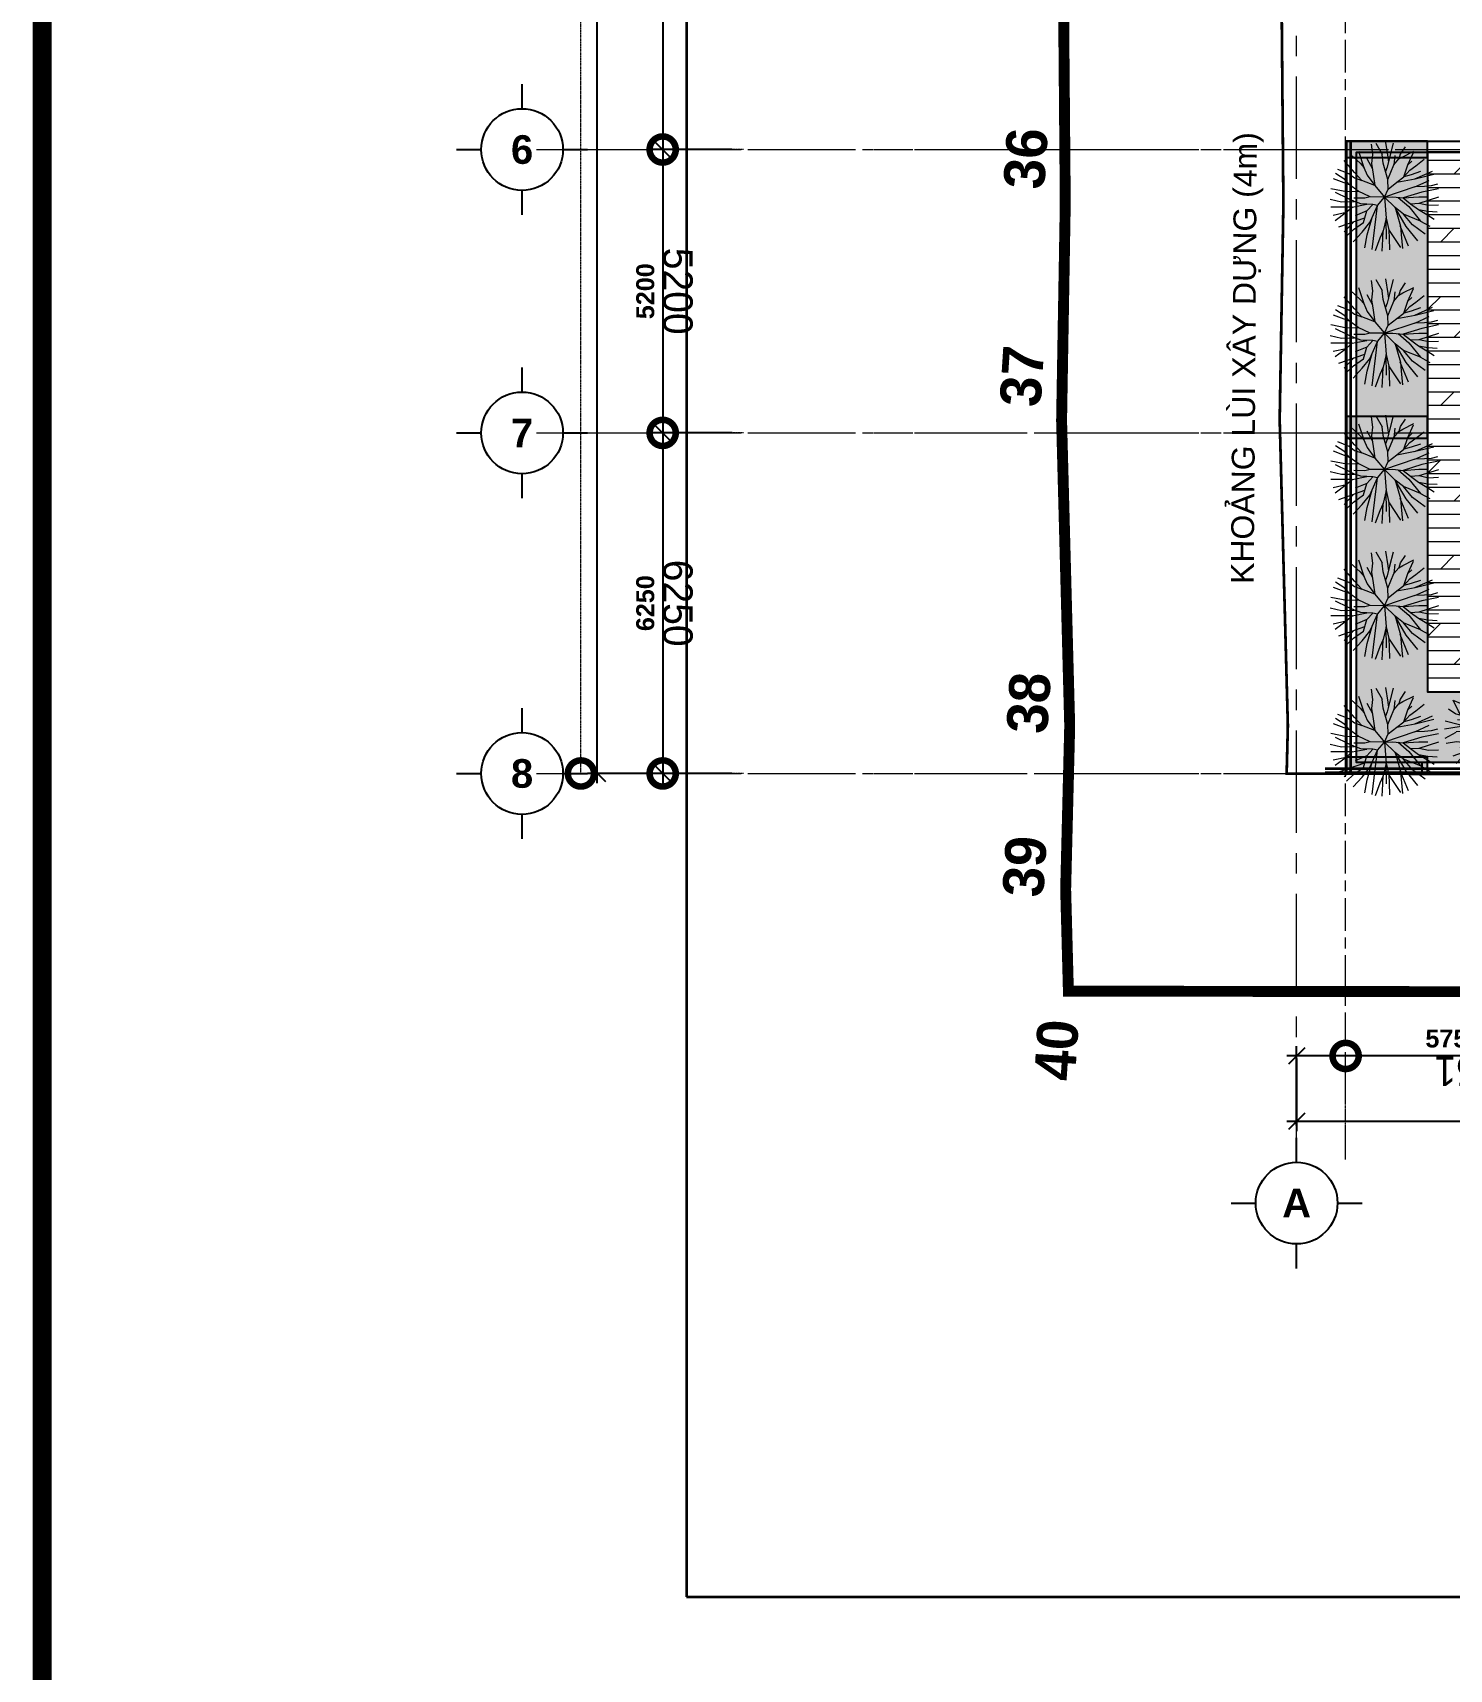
# Model space of a CAD drawing. Header units: millimetres. Extents: x -100356 to 314685, y 446 to 1273965.
# Drawn here: x 17056 to 43041, y 977292 to 1007325 of the extents above; entities that cross this region are included whole.
import ezdxf
from ezdxf.enums import TextEntityAlignment as Align
from ezdxf.xclip import XClip

# ---------------------------------------------------------------- set-up
doc = ezdxf.new("R2010")
doc.units = ezdxf.units.MM
doc.header["$XCLIPFRAME"] = 2
for name, pattern in [('20180221 BF$0$DASHDOT', [1, 0.5, -0.25, 0, -0.25]), ('CENTER', [2, 1.25, -0.25, 0.25, -0.25]), ('CENTER2', [28.575, 19.05, -3.175, 3.175, -3.175]), ('DASHED2', [0.375, 0.25, -0.125]), ('Kume - Grid Line', [10.5, 6, -1.25, 2, -1.25])]:
    doc.linetypes.add(name, pattern=pattern)
doc.layers.get('DEFPOINTS').update_dxf_attribs({"lineweight": 13})
for name, color, linetype, lineweight in [('$0$FURNITURE', 8, 'Continuous', 5), ('$0$TUONG 2', 2, 'Continuous', 35), ('20180221 BF$0$setback', 1, 'Continuous', 13), ('20180221 BF$0$TUONG 2', 2, 'Continuous', 25), ('@ color hatch', 7, 'Continuous', 13), ('A-_ANOT----_D', 7, 'Continuous', 5), ('A-_LNSP----_E', 7, 'Continuous', 9), ('A-_ROOM----_H', 8, 'Continuous', 9), ('A.Axis', 251, 'CENTER2', 13), ('GJ', 1, 'Continuous', 13), ('Hatch-wall', 251, 'Continuous', 5), ('LC.HA', 250, 'Continuous', 9), ('LDIM OUT', 250, 'Continuous', 13), ('LGI', 250, 'CENTER', 9), ('net thay', 137, 'Continuous', 15), ('TEXT', 6, 'Continuous', 20)]:
    doc.layers.add(name, color=color, linetype=linetype, lineweight=lineweight)
for name, color, linetype in [('20180221 BF$0$10', 1, 'Continuous'), ('20180221 BF$0$sohieu_diem', 2, 'Continuous'), ('20180221 BF$0$TREE', 99, 'Continuous'), ('STR', 7, 'Continuous')]:
    doc.layers.add(name, color=color, linetype=linetype)
doc.layers.add('@area depoint', color=8, linetype='Continuous', lineweight=35, plot=False)
doc.styles.add('20180221 BF$0$VAPTIMN', font='VNI-Aptima-Bold.TTF')
doc.styles.add('ARIAL', font='Font - TrueType - Arial Bold.ttf')
doc.styles.add('Arial_4', font='Font - TrueType - Arial.ttf', dxfattribs={"width": 0.95, "height": 540})
doc.styles.add('VnArial', font='Font - TrueType - Arial.ttf')
doc.dimstyles.new('A3_-_A4_1', dxfattribs={"dimscale": 304.8, "dimtxt": 550.940076, "dimasz": 3.149606, "dimexe": 0, "dimexo": 0.0625, "dimgap": 0, "dimtad": 1, "dimdec": 0, "dimzin": 0, "dimdsep": 46, "dimtxsty": 'Arial_4', "dimblk1": 'DOTSMALL', "dimblk2": 'DOTSMALL', "dimsah": 1, "dimcen": 0.09, "dimazin": 0, "dimtfac": 1, "dimtdec": 4, "dimtix": 1, "dimtmove": 0, "dimatfit": 3, "dimfxl": 4.92126, "dimfxlon": 1, "dimtvp": 1, "dimtolj": 1, "dimtzin": 0, "dimarcsym": 2})
doc.dimstyles.new('A3_-_A4_2', dxfattribs={"dimscale": 304.8, "dimtxt": 550.940076, "dimasz": 3.149606, "dimexe": 0, "dimexo": 0.0625, "dimgap": 0, "dimtad": 1, "dimdec": 0, "dimzin": 0, "dimdsep": 46, "dimtxsty": 'Arial_4', "dimblk1": 'DOTSMALL', "dimblk2": 'DOTSMALL', "dimsah": 1, "dimcen": 0.09, "dimazin": 0, "dimtfac": 1, "dimtdec": 4, "dimtix": 1, "dimtmove": 2, "dimatfit": 3, "dimfxl": 4.92126, "dimfxlon": 1, "dimtvp": 1, "dimtolj": 1, "dimtzin": 0, "dimarcsym": 2})
doc.dimstyles.new('TL 150 OUT', dxfattribs={"dimscale": 150, "dimtxt": 2.2, "dimasz": 2, "dimexe": 1.2, "dimexo": 1.5, "dimgap": 1, "dimtad": 1, "dimdec": 0, "dimdsep": 46, "dimtxsty": 'ARIAL', "dimblk": 'OBLIQUE', "dimcen": 2, "dimdle": 1.2, "dimclrd": 256, "dimclre": 256, "dimclrt": 4, "dimaunit": 1, "dimadec": 0, "dimazin": 0, "dimtfac": 1, "dimtdec": 0, "dimtix": 1, "dimtmove": 2, "dimatfit": 3, "dimfxl": 1, "dimtolj": 1, "dimtzin": 0, "dimarcsym": 0})

# ---------------------------------------------------------------- blocks, each defined once
blk = doc.blocks.new('_DotSmall')
at = {"color": 0, "linetype": 'ByBlock', "const_width": 0.5}
blk.add_lwpolyline([(-0.0625, 0, 1), (0.0625, 0, 1)], format="xyb", close=True, dxfattribs=at)
blk = doc.blocks.new('*D525')
at = {"layer": 'A.Axis', "color": 0, "lineweight": -2, "transparency": 16777216}
for p, q in [((44548, 19850), (46029, 19850)), ((46029, 13400), (46029, 19850)), ((44548, 13400), (46029, 13400))]:
    blk.add_line(p, q, dxfattribs=at)
at = {"layer": 'DEFPOINTS', "color": 0, "transparency": 16777216}
for p in [(44529, 19850), (46029, 19850), (44529, 13400)]:
    blk.add_point(p, dxfattribs=at)
at = {"layer": 'A.Axis', "color": 0, "lineweight": -2, "transparency": 16777216, "xscale": 960, "yscale": 960, "zscale": 960}
for p, rotation in [((46029, 19850), 90), ((46029, 13400), 270)]:
    blk.add_blockref('_DotSmall', p, dxfattribs=dict(at, rotation=rotation))
at = {"layer": 'A.Axis', "color": 0, "transparency": 16777216, "insert": (45753, 16625), "char_height": 540, "attachment_point": 5, "rotation": 90, "style": 'Arial_4'}
blk.add_mtext('\\A1;6450', dxfattribs=at)
blk = doc.blocks.new('*D526')
at = {"layer": 'A.Axis', "color": 0, "lineweight": -2, "transparency": 16777216}
for p, q in [((44548, 25050), (46029, 25050)), ((46029, 19850), (46029, 25050)), ((44548, 19850), (46029, 19850))]:
    blk.add_line(p, q, dxfattribs=at)
at = {"layer": 'DEFPOINTS', "color": 0, "transparency": 16777216}
for p in [(44529, 25050), (46029, 25050), (44529, 19850)]:
    blk.add_point(p, dxfattribs=at)
at = {"layer": 'A.Axis', "color": 0, "lineweight": -2, "transparency": 16777216, "xscale": 960, "yscale": 960, "zscale": 960}
for p, rotation in [((46029, 25050), 90), ((46029, 19850), 270)]:
    blk.add_blockref('_DotSmall', p, dxfattribs=dict(at, rotation=rotation))
at = {"layer": 'A.Axis', "color": 0, "transparency": 16777216, "insert": (45753, 22450), "char_height": 540, "attachment_point": 5, "rotation": 90, "style": 'Arial_4'}
blk.add_mtext('\\A1;5200', dxfattribs=at)
blk = doc.blocks.new('*D527')
at = {"layer": 'A.Axis', "color": 0, "lineweight": -2, "transparency": 16777216}
for p, q in [((44548, 31300), (46029, 31300)), ((46029, 25050), (46029, 31300)), ((44548, 25050), (46029, 25050))]:
    blk.add_line(p, q, dxfattribs=at)
at = {"layer": 'DEFPOINTS', "color": 0, "transparency": 16777216}
for p in [(44529, 31300), (46029, 31300), (44529, 25050)]:
    blk.add_point(p, dxfattribs=at)
at = {"layer": 'A.Axis', "color": 0, "lineweight": -2, "transparency": 16777216, "xscale": 960, "yscale": 960, "zscale": 960}
for p, rotation in [((46029, 31300), 90), ((46029, 25050), 270)]:
    blk.add_blockref('_DotSmall', p, dxfattribs=dict(at, rotation=rotation))
at = {"layer": 'A.Axis', "color": 0, "transparency": 16777216, "insert": (45753, 28175), "char_height": 540, "attachment_point": 5, "rotation": 90, "style": 'Arial_4'}
blk.add_mtext('\\A1;6250', dxfattribs=at)
blk = doc.blocks.new('*D534')
at = {"layer": 'A.Axis', "color": 0, "lineweight": -2, "transparency": 16777216}
for p, q in [((28650, 37965), (28650, 36484)), ((33501, 37965), (33501, 36484)), ((28650, 36484), (33501, 36484))]:
    blk.add_line(p, q, dxfattribs=at)
at = {"layer": 'DEFPOINTS', "color": 0, "transparency": 16777216}
for p in [(28650, 37984), (33501, 37984, 0), (33501, 36484)]:
    blk.add_point(p, dxfattribs=at)
at = {"layer": 'A.Axis', "color": 0, "lineweight": -2, "transparency": 16777216, "xscale": 960, "yscale": 960, "zscale": 960, "rotation": 180}
blk.add_blockref('_DotSmall', (28650, 36484), dxfattribs=at)
at = {"layer": 'A.Axis', "color": 0, "lineweight": -2, "transparency": 16777216, "xscale": 960, "yscale": 960, "zscale": 960}
blk.add_blockref('_DotSmall', (33501, 36484), dxfattribs=at)
at = {"layer": 'A.Axis', "color": 0, "transparency": 16777216, "insert": (31075, 36760), "char_height": 540, "attachment_point": 5, "style": 'Arial_4'}
blk.add_mtext('\\A1;4851', dxfattribs=at)
blk = doc.blocks.new('*D536')
at = {"layer": 'A.Axis', "color": 0, "lineweight": -2, "transparency": 16777216}
for p, q in [((46048, 31300), (47529, 31300)), ((47529, 31300), (47529, 14376)), ((47529, -11100), (47529, 12426)), ((46048, -11100), (47529, -11100))]:
    blk.add_line(p, q, dxfattribs=at)
at = {"layer": 'DEFPOINTS', "color": 0, "transparency": 16777216}
for p in [(46029, 31300), (47529, 31300), (46029, -11100)]:
    blk.add_point(p, dxfattribs=at)
at = {"layer": 'A.Axis', "color": 0, "lineweight": -2, "transparency": 16777216, "xscale": 960, "yscale": 960, "zscale": 960}
for p, rotation in [((47529, 31300), 90), ((47529, -11100), 270)]:
    blk.add_blockref('_DotSmall', p, dxfattribs=dict(at, rotation=rotation))
at = {"layer": 'A.Axis', "color": 0, "transparency": 16777216, "insert": (46828, 12426), "char_height": 540, "attachment_point": 1, "rotation": 90, "line_spacing_factor": 0.941778, "style": 'Arial_4'}
blk.add_mtext('\\A1;42400', dxfattribs=at)
blk = doc.blocks.new('SITE')
at = {"layer": 'GJ', "color": 2, "linetype": 'DASHED2', "ltscale": 200, "const_width": 50, "elevation": 0}
blk.add_lwpolyline([(-172, -63), (-42869, 0), (-42847, 879), (-42997, 6495), (-42929, 10453), (-42964, 14461), (-42978, 21429), (-50432, 21463), (-51659, 22285), (-51640, 22872), (-51581, 23937), (-51499, 28076), (-51496, 29824), (-50725, 29994), (-51513, 40959), (-52452, 41020), (-52589, 42419), (-48449, 42705), (-47306, 42675), (-44664, 42638), (-38719, 42656)], dxfattribs=at)
at = {"layer": 'TEXT', "insert": (-43893, 3482), "char_height": 420, "width": 9033.43, "attachment_point": 1, "rotation": 89.5885, "style": 'VnArial'}
blk.add_mtext('KHOẢNG LÙI XÂY DỰNG (4m)', dxfattribs=at)
blk = doc.blocks.new('20180221 BF$0$hientrang')
at = {"layer": '20180221 BF$0$10', "color": 1, "linetype": 'Continuous'}
for p, q in [((-95312, 95702, 0), (-99272, 95417, 0)), ((-103263, 95232, 0), (-108843, 94729, 0)), ((-99272, 95417, 0), (-103263, 95232, 0)), ((-111844, 94613, 0), (-113704, 94445, 0)), ((-108843, 94729, 0), (-111844, 94613, 0)), ((-113704, 94445, 0), (-110540, 43326, 0))]:
    blk.add_line(p, q, dxfattribs=at)
at = {"layer": '20180221 BF$0$10', "color": 1}
for p, q in [((-95312, 95702, 0), (-99272, 95417, 0)), ((-103263, 95232, 0), (-108843, 94729, 0)), ((-99272, 95417, 0), (-103263, 95232, 0)), ((-111844, 94613, 0), (-113704, 94445, 0)), ((-108843, 94729, 0), (-111844, 94613, 0)), ((-113704, 94445, 0), (-110540, 43326, 0))]:
    blk.add_line(p, q, dxfattribs=at)
at = {"layer": '20180221 BF$0$setback', "color": 1, "linetype": '20180221 BF$0$DASHDOT', "ltscale": 200, "const_width": 200, "elevation": 0}
blk.add_lwpolyline([(-64687, 107633), (-71608, 106512), (-73129, 105984), (-73130, 105414), (-77140, 104869), (-77250, 105249), (-77680, 105219), (-77900, 105350), (-82200, 105085), (-86230, 104910), (-87270, 104902), (-90121, 104815), (-91714, 102077), (-92674, 102048), (-92312, 95898), (-95312, 95702), (-99272, 95417), (-103263, 95232), (-108843, 94729), (-111844, 94613), (-113704, 94445), (-110540, 43326), (-98301, 45606), (-91530, 9756)], dxfattribs=at)
at = {"layer": '20180221 BF$0$sohieu_diem', "color": 3, "const_width": 93.8, "elevation": 0}
for points in [[(-99319, 95417, 1), (-99226, 95417, 1)], [(-103310, 95232, 1), (-103216, 95232, 1)], [(-111890, 94613, 1), (-111797, 94613, 1)], [(-108890, 94729, 1), (-108796, 94729, 1)], [(-113751, 94445, 1), (-113657, 94445, 1)]]:
    blk.add_lwpolyline(points, format="xyb", close=True, dxfattribs=at)
at = {"layer": '20180221 BF$0$sohieu_diem', "color": 3, "style": '20180221 BF$0$VAPTIMN'}
for s, p in [('36', (-99062, 95821, 0)), ('37', (-103052, 95636, 0)), ('38', (-109029, 95134, 0)), ('39', (-112029, 95018, 0)), ('40', (-115355, 94222, 0))]:
    blk.add_text(s, height=750, rotation=359.9273, dxfattribs=at).set_placement(p)
blk = doc.blocks.new('_Oblique')
at = {"color": 0, "linetype": 'ByBlock', "lineweight": -2}
blk.add_line((-0.5, -0.5), (0.5, 0.5), dxfattribs=at)
blk = doc.blocks.new('*D497')
at = {"layer": 'DEFPOINTS', "color": 0, "ltscale": 1000, "transparency": 16777216}
for p in [(2129, 30950), (3629, 30950), (2129, 24500)]:
    blk.add_point(p, dxfattribs=at)
at = {"layer": 'LDIM OUT', "lineweight": -2, "ltscale": 1000, "transparency": 16777216}
for p, q in [((2354, 30950), (3809, 30950)), ((3629, 24320), (3629, 31130)), ((2354, 24500), (3809, 24500))]:
    blk.add_line(p, q, dxfattribs=at)
at = {"layer": 'LDIM OUT', "lineweight": -2, "ltscale": 1000, "transparency": 16777216, "xscale": 300, "yscale": 300, "zscale": 300}
for p, rotation in [((3629, 30950), 90), ((3629, 24500), 270)]:
    blk.add_blockref('_Oblique', p, dxfattribs=dict(at, rotation=rotation))
at = {"layer": 'LDIM OUT', "color": 4, "ltscale": 1000, "transparency": 16777216, "insert": (3947, 27725), "char_height": 330, "attachment_point": 5, "rotation": 270, "style": 'ARIAL'}
blk.add_mtext('\\A1;6450', dxfattribs=at)
blk = doc.blocks.new('*D498')
at = {"layer": 'DEFPOINTS', "color": 0, "ltscale": 1000, "transparency": 16777216}
for p in [(2129, 36150), (3629, 36150), (2129, 30950)]:
    blk.add_point(p, dxfattribs=at)
at = {"layer": 'LDIM OUT', "lineweight": -2, "ltscale": 1000, "transparency": 16777216}
for p, q in [((2354, 36150), (3809, 36150)), ((3629, 30770), (3629, 36330)), ((2354, 30950), (3809, 30950))]:
    blk.add_line(p, q, dxfattribs=at)
at = {"layer": 'LDIM OUT', "lineweight": -2, "ltscale": 1000, "transparency": 16777216, "xscale": 300, "yscale": 300, "zscale": 300}
for p, rotation in [((3629, 36150), 90), ((3629, 30950), 270)]:
    blk.add_blockref('_Oblique', p, dxfattribs=dict(at, rotation=rotation))
at = {"layer": 'LDIM OUT', "color": 4, "ltscale": 1000, "transparency": 16777216, "insert": (3947, 33550), "char_height": 330, "attachment_point": 5, "rotation": 270, "style": 'ARIAL'}
blk.add_mtext('\\A1;5200', dxfattribs=at)
blk = doc.blocks.new('*D499')
at = {"layer": 'DEFPOINTS', "color": 0, "ltscale": 1000, "transparency": 16777216}
for p in [(2129, 42400), (3629, 42400), (2129, 36150)]:
    blk.add_point(p, dxfattribs=at)
at = {"layer": 'LDIM OUT', "lineweight": -2, "ltscale": 1000, "transparency": 16777216}
for p, q in [((2354, 42400), (3809, 42400)), ((3629, 35970), (3629, 42580)), ((2354, 36150), (3809, 36150))]:
    blk.add_line(p, q, dxfattribs=at)
at = {"layer": 'LDIM OUT', "lineweight": -2, "ltscale": 1000, "transparency": 16777216, "xscale": 300, "yscale": 300, "zscale": 300}
for p, rotation in [((3629, 42400), 90), ((3629, 36150), 270)]:
    blk.add_blockref('_Oblique', p, dxfattribs=dict(at, rotation=rotation))
at = {"layer": 'LDIM OUT', "color": 4, "ltscale": 1000, "transparency": 16777216, "insert": (3947, 39275), "char_height": 330, "attachment_point": 5, "rotation": 270, "style": 'ARIAL'}
blk.add_mtext('\\A1;6250', dxfattribs=at)
blk = doc.blocks.new('*D506')
at = {"layer": 'DEFPOINTS', "color": 0, "ltscale": 1000, "transparency": 16777216}
for p in [(-13750, 49084), (-8000, 49084), (-8000, 47584)]:
    blk.add_point(p, dxfattribs=at)
at = {"layer": 'LDIM OUT', "lineweight": -2, "ltscale": 1000, "transparency": 16777216}
for p, q in [((-13750, 48859), (-13750, 47404)), ((-8000, 48859), (-8000, 47404)), ((-13930, 47584), (-7820, 47584))]:
    blk.add_line(p, q, dxfattribs=at)
at = {"layer": 'LDIM OUT', "lineweight": -2, "ltscale": 1000, "transparency": 16777216, "xscale": 300, "yscale": 300, "zscale": 300, "rotation": 180}
blk.add_blockref('_Oblique', (-13750, 47584), dxfattribs=at)
at = {"layer": 'LDIM OUT', "lineweight": -2, "ltscale": 1000, "transparency": 16777216, "xscale": 300, "yscale": 300, "zscale": 300}
blk.add_blockref('_Oblique', (-8000, 47584), dxfattribs=at)
at = {"layer": 'LDIM OUT', "color": 4, "ltscale": 1000, "transparency": 16777216, "insert": (-10875, 47266), "char_height": 330, "attachment_point": 5, "rotation": 180, "style": 'ARIAL'}
blk.add_mtext('\\A1;5750', dxfattribs=at)
blk = doc.blocks.new('BLOCK TRUC')
for p, q in [((0, 500), (0, 800)), ((500, 0), (800, 0)), ((-800, 0), (-500, 0)), ((0, -800), (0, -500))]:
    blk.add_line(p, q)
at = {"lineweight": 25}
blk.add_circle((0, 0), 500, dxfattribs=at)
at = {"style": 'ARIAL'}
blk.add_attdef('1-2', text='', height=350, rotation=0, dxfattribs=at).set_placement((0, 0), align=Align.MIDDLE_CENTER)
blk = doc.blocks.new('*D508')
at = {"layer": 'DEFPOINTS', "color": 0, "ltscale": 1000, "transparency": 16777216}
for p in [(-49500, 49084), (-8000, 48784), (-8000, 47404)]:
    blk.add_point(p, dxfattribs=at)
at = {"layer": 'LDIM OUT', "lineweight": -2, "ltscale": 1000, "transparency": 16777216}
for p, q in [((-8000, 47629), (-8000, 48964)), ((-49680, 48784), (-7820, 48784)), ((-49500, 48859), (-49500, 48604))]:
    blk.add_line(p, q, dxfattribs=at)
at = {"layer": 'LDIM OUT', "lineweight": -2, "ltscale": 1000, "transparency": 16777216, "xscale": 300, "yscale": 300, "zscale": 300, "rotation": 180}
blk.add_blockref('_Oblique', (-49500, 48784), dxfattribs=at)
at = {"layer": 'LDIM OUT', "lineweight": -2, "ltscale": 1000, "transparency": 16777216, "xscale": 300, "yscale": 300, "zscale": 300}
blk.add_blockref('_Oblique', (-8000, 48784), dxfattribs=at)
at = {"layer": 'LDIM OUT', "color": 4, "ltscale": 1000, "transparency": 16777216, "insert": (-28750, 48466), "char_height": 330, "attachment_point": 5, "rotation": 180, "style": 'ARIAL'}
blk.add_mtext('\\A1;41500', dxfattribs=at)
blk = doc.blocks.new('*D509')
at = {"layer": 'DEFPOINTS', "color": 0, "ltscale": 1000, "transparency": 16777216}
for p in [(2129, 42400), (2129, 0), (4829, 0)]:
    blk.add_point(p, dxfattribs=at)
at = {"layer": 'LDIM OUT', "lineweight": -2, "ltscale": 1000, "transparency": 16777216}
for p, q in [((2354, 42400), (5009, 42400)), ((4829, 42580), (4829, -180)), ((2354, 0), (5009, 0))]:
    blk.add_line(p, q, dxfattribs=at)
at = {"layer": 'LDIM OUT', "lineweight": -2, "ltscale": 1000, "transparency": 16777216, "xscale": 300, "yscale": 300, "zscale": 300}
for p, rotation in [((4829, 42400), 90), ((4829, 0), 270)]:
    blk.add_blockref('_Oblique', p, dxfattribs=dict(at, rotation=rotation))
at = {"layer": 'LDIM OUT', "color": 4, "ltscale": 1000, "transparency": 16777216, "insert": (5147, 21200), "char_height": 330, "attachment_point": 5, "rotation": 270, "style": 'ARIAL'}
blk.add_mtext('\\A1;42400', dxfattribs=at)
blk = doc.blocks.new('*U227')
at = {"layer": '$0$FURNITURE'}
for p, q in [((0, 100), (9176, 100)), ((0, 75), (9176, 75)), ((0, 25), (9176, 25)), ((0, 0), (9176, 0))]:
    blk.add_line(p, q, dxfattribs=at)
blk = doc.blocks.new('*U228')
at = {"layer": '$0$FURNITURE'}
for p, q in [((0, 100), (11600, 100)), ((0, 75), (11600, 75)), ((0, 25), (11600, 25)), ((0, 0), (11600, 0))]:
    blk.add_line(p, q, dxfattribs=at)
blk = doc.blocks.new('110_植栽_中_高木 - 落葉1_φ4000_H5500-1445069-IDEA-4th Storey - Detail')
at = {"color": 139}
for p, q in [((-670, 1129), (-838, 1808)), ((-472, 1941), (-408, 1715)), ((-306, 1976), (-181, 1368)), ((224, 1272), (-5, 2000)), ((298, 1613), (285, 1980)), ((518, 1586), (541, 1934)), ((641, 1557), (813, 1820)), ((-1147, 1149), (-1389, 1451)), ((-667, 1111), (-958, 1760)), ((-934, 1324), (-819, 978)), ((-379, 1110), (-615, 1645)), ((-408, 1715), (-389, 1474)), ((-389, 1474), (-379, 1110)), ((-181, 1368), (30, 691)), ((-10, 1257), (-10, 1592)), ((30, 691), (-10, 1257)), ((224, 1272), (298, 1613)), ((242, 956), (224, 1272)), ((242, 956), (459, 1252)), ((348, 890), (879, 1317)), ((459, 1252), (518, 1586)), ((459, 1252), (641, 1557)), ((879, 1317), (625, 696)), ((879, 1317), (1065, 1665)), ((1364, 1487), (1021, 1024)), ((1602, 1227), (1074, 790)), ((-1850, 759), (-1578, 578)), ((-1482, 672), (-1685, 1077)), ((-1182, 862), (-1640, 1059)), ((-1399, 530), (-1482, 672)), ((-1182, 862), (-1319, 1008)), ((-743, 713), (-1182, 862)), ((-989, 932), (-1147, 1149)), ((-743, 713), (-989, 932)), ((-819, 978), (-743, 713)), ((-546, 458), (-743, 713)), ((-546, 458), (-670, 1129)), ((-379, 1110), (0, 0)), ((-10, 303), (30, 691)), ((10, 497), (348, 890)), ((30, 691), (242, 956)), ((1074, 790), (384, 396)), ((625, 696), (384, 396)), ((1021, 1024), (625, 696)), ((1796, 880), (1057, 580)), ((1064, 582), (1374, 607)), ((1374, 607), (1887, 662)), ((-2000, 33), (-1462, 119)), ((-1974, 319), (-1451, 187)), ((-1570, 578), (-1398, 529)), ((-1522, 376), (-1182, 348)), ((-1453, 121), (-1278, 144)), ((-1451, 187), (-1104, 101)), ((-1182, 348), (-1399, 530)), ((-645, 125), (-1245, -52)), ((-645, 125), (-1182, 348)), ((-1104, 101), (-945, 37)), ((-295, 133), (-645, 125)), ((-295, 133), (-546, 458)), ((-423, -352), (0, 0)), ((0, 0), (-295, 133)), ((0, 0), (-10, 303)), ((0, 0), (-5, -527)), ((384, 396), (0, 0)), ((0, 0), (773, 64)), ((305, -251), (0, 0)), ((384, 396), (1064, 582)), ((773, 64), (1206, 162)), ((1538, 78), (773, 64)), ((773, 64), (1241, -50)), ((1855, 599), (1188, 159)), ((1206, 162), (1516, 167)), ((1516, 167), (1939, 182)), ((-1975, -315), (-1571, -88)), ((-1938, -494), (-1560, -440)), ((-1245, -52), (-1564, -80)), ((-1560, -440), (-1235, -475)), ((-1423, -653), (-1041, -445)), ((-1235, -475), (-846, -416)), ((-846, -416), (-423, -352)), ((-807, -637), (-423, -352)), ((-423, -352), (-610, -834)), ((-5, -527), (-217, -960)), ((-5, -527), (44, -720)), ((268, -432), (248, -870)), ((305, -251), (268, -432)), ((268, -432), (508, -651)), ((1923, -449), (303, -262)), ((743, -453), (305, -251)), ((1389, -632), (743, -453)), ((935, -541), (743, -453)), ((1284, -817), (935, -541)), ((1534, -57), (1241, -50)), ((1241, -50), (1512, -168)), ((1512, -168), (1971, -338)), ((1984, -88), (1545, -58)), ((-1683, -957), (-1092, -755)), ((-1567, -1243), (-1244, -895)), ((-905, -1095), (-1342, -1483)), ((-1244, -895), (-1077, -745)), ((-1092, -755), (-807, -637)), ((-610, -834), (-905, -1095)), ((-867, -1310), (-703, -1095)), ((-703, -1095), (-608, -832)), ((-217, -960), (-458, -1297)), ((-207, -1385), (-217, -960)), ((44, -720), (39, -1126)), ((165, -1101), (52, -1342)), ((248, -870), (165, -1101)), ((175, -1573), (165, -1101)), ((365, -1191), (258, -651)), ((365, -1191), (365, -1967)), ((552, -1405), (365, -1191)), ((931, -773), (508, -651)), ((508, -651), (685, -1070)), ((1097, -1672), (762, -724)), ((1278, -1483), (902, -1122)), ((1191, -1135), (931, -773)), ((1438, -1391), (1191, -1135)), ((1640, -1145), (1284, -817)), ((1865, -721), (1389, -632)), ((-1024, -1718), (-864, -1308)), ((-645, -1459), (-866, -1803)), ((-682, -1880), (-458, -1297)), ((-458, -1297), (-645, -1459)), ((-321, -1974), (-207, -1385)), ((52, -1342), (-170, -1795)), ((76, -1999), (175, -1573)), ((659, -1888), (552, -1405)), ((855, -1808), (552, -1405))]:
    blk.add_line(p, q, dxfattribs=at)
blk = doc.blocks.new('*U688')
at = {"layer": 'A-_LNSP----_E', "xscale": 0.5, "yscale": 0.5, "zscale": 0.5}
blk.add_blockref('110_植栽_中_高木 - 落葉1_φ4000_H5500-1445069-IDEA-4th Storey - Detail', (4, 0), dxfattribs=at)
blk = doc.blocks.new('*U689')
at = {"layer": 'net thay', "color": 0, "linetype": 'ByBlock', "lineweight": -2}
for p in [(0, 0), (2500, 0), (5000, 0), (7500, 0), (10000, 0)]:
    blk.add_blockref('*U688', p, dxfattribs=at)
blk = doc.blocks.new('*U686')
at = {"layer": 'A-_LNSP----_E', "xscale": 0.5, "yscale": 0.5, "zscale": 0.5}
blk.add_blockref('110_植栽_中_高木 - 落葉1_φ4000_H5500-1445069-IDEA-4th Storey - Detail', (4, 0), dxfattribs=at)
blk = doc.blocks.new('*U687')
at = {"layer": 'net thay', "color": 0, "linetype": 'ByBlock', "lineweight": -2}
for p in [(0, 0), (2500, 0), (5000, 0)]:
    blk.add_blockref('*U686', p, dxfattribs=at)
blk = doc.blocks.new('grid tower')
at = {"layer": 'A.Axis', "linetype": 'Kume - Grid Line', "lineweight": 9, "ltscale": 100}
for p, q in [((33501, 38386.8, 0), (33501, -18372.7, 0)), ((48341.2, 31299.9), (-14918.8, 31299.9)), ((48341.2, 25049.9), (-14918.8, 25049.9)), ((48341.2, 19849.9), (-14918.8, 19849.9))]:
    blk.add_line(p, q, dxfattribs=at)
at = {"layer": 'A.Axis'}
dim = blk.add_linear_dim(base=(33501, 36483.9), p1=(28649.8, 37983.9), p2=(33501, 37983.9, 0), dimstyle='A3_-_A4_1', override={"dimpost": '<>', "dimfxl": 5750}, dxfattribs=at)
dim.commit()
dim.dimension.update_dxf_attribs({"geometry": '*D534', "text_midpoint": (31075.4, 36759.7)})
for base, p1, p2, override, picture, middle in [((46028.6, 31299.9), (44528.6, 25049.9), (44528.6, 31299.9), {"dimpost": '<>', "dimfxl": 6249.998517}, '*D527', (45752.9, 28174.9)), ((46028.6, 25049.9), (44528.6, 19849.9), (44528.6, 25049.9), {"dimpost": '<>', "dimfxl": 5200}, '*D526', (45752.9, 22449.9)), ((46028.6, 19849.9), (44528.6, 13399.9), (44528.6, 19849.9), {"dimpost": '<>', "dimfxl": 6450}, '*D525', (45752.9, 16624.9))]:
    dim = blk.add_linear_dim(base=base, p1=p1, p2=p2, angle=90, dimstyle='A3_-_A4_1', override=override, dxfattribs=at)
    dim.commit()
    dim.dimension.update_dxf_attribs({"geometry": picture, "text_midpoint": middle})
dim = blk.add_linear_dim(base=(47528.6, 31299.9), p1=(46028.6, -11100.1), p2=(46028.6, 31299.9), angle=90, dimstyle='A3_-_A4_2', override={"dimpost": '<>', "dimfxl": 42399.999999}, dxfattribs=at)
dim.commit()
dim.dimension.update_dxf_attribs({"geometry": '*D536', "text_midpoint": (47187.5, 13400.8), "dimtype": 128, "text_rotation": 90})
blk = doc.blocks.new('X-GRID')
at = {"layer": 'LGI', "ltscale": 1500}
for p, q in [((-8000, 49486.8), (-8000, -7272.6)), ((5008.8, 42400), (-57318.6, 42400)), ((5008.8, 36150), (-57318.6, 36150)), ((5008.8, 30950), (-57318.6, 30950))]:
    blk.add_line(p, q, dxfattribs=at)
at = {"xscale": 1.5, "yscale": 1.5, "zscale": 1.5, "rotation": 180}
for p, values in [((-8000, 50284), {'1-2': 'A'}), ((6208.8, 42400), {'1-2': '8'}), ((6208.8, 36150), {'1-2': '7'}), ((6208.8, 30950), {'1-2': '6'})]:
    blk.add_blockref('BLOCK TRUC', p, dxfattribs=at).add_auto_attribs(values)
at = {"layer": 'LDIM OUT', "ltscale": 1000}
for base, p1, p2, picture, middle in [((-8000, 48784), (-49500, 49084), (-8000, 47404), '*D508', (-28750, 48465.5)), ((-8000, 47584), (-13750, 49084), (-8000, 49084), '*D506', (-10875, 47265.5))]:
    dim = blk.add_linear_dim(base=base, p1=p1, p2=p2, dimstyle='TL 150 OUT', override={"dimtad": 4}, dxfattribs=at)
    dim.commit()
    dim.dimension.update_dxf_attribs({"geometry": picture, "text_midpoint": middle})
for base, p1, p2, picture, middle in [((3628.8, 42400), (2128.8, 36150), (2128.8, 42400), '*D499', (3947.3, 39275)), ((4828.8, 0), (2128.8, 42400), (2128.8, 0), '*D509', (5147.3, 21200)), ((3628.8, 36150), (2128.8, 30950), (2128.8, 36150), '*D498', (3947.3, 33550)), ((3628.8, 30950), (2128.8, 24500), (2128.8, 30950), '*D497', (3947.3, 27725))]:
    dim = blk.add_linear_dim(base=base, p1=p1, p2=p2, angle=90, dimstyle='TL 150 OUT', override={"dimtad": 4}, dxfattribs=at)
    dim.commit()
    dim.dimension.update_dxf_attribs({"geometry": picture, "text_midpoint": middle})
blk = doc.blocks.new('f23 grid column')
at = {"layer": 'LC.HA'}
h = blk.add_hatch(color=256, dxfattribs=at)
h.dxf.hatch_style = 1
h.paths.add_polyline_path([(-26306, -20061), (-26306, -19761), (-27806, -19761), (-27806, -20061)])
h = blk.add_hatch(color=256, dxfattribs=at)
h.dxf.hatch_style = 1
h.paths.add_polyline_path([(-26306, -25211), (-26306, -24811), (-27806, -24811), (-27806, -25211)])
h = blk.add_hatch(color=256, dxfattribs=at)
h.dxf.hatch_style = 1
h.paths.add_polyline_path([(-26306, -31362), (-26306, -31062), (-27806, -31062), (-27806, -31362)])
at = {"layer": 'STR', "ltscale": 1000, "elevation": 0}
for points in [[(-26306, -20061), (-26306, -19761), (-27806, -19761), (-27806, -20061)], [(-26306, -25211), (-26306, -24811), (-27806, -24811), (-27806, -25211)], [(-26306, -31362), (-26306, -31062), (-27806, -31062), (-27806, -31362)]]:
    blk.add_lwpolyline(points, close=True, dxfattribs=at)
at = {"rotation": 180}
blk.add_blockref('X-GRID', (-36705, 11038, 0), dxfattribs=at)

msp = doc.modelspace()

# ---------------------------------------------------------------- hatches: boundary and pattern name
at = {"layer": '@ color hatch', "ltscale": 0.5}
h = msp.add_hatch(dxfattribs=at)
h.set_pattern_fill('CROSS', color=139, scale=300)
h.set_pattern_definition([(0, (403133.136, 611737.235), (75, 75), [37.5, -112.5]), (90, (403151.886, 611718.485), (-75, 75), [37.5, -112.5])])
h.paths.add_polyline_path([(46965.7, 1003381.7), (49940.3, 1003381.7), (49940.3, 1001181.7), (46965.7, 1001181.7)], flags=17)
h.paths.add_polyline_path([(42639.7, 1005032.1), (42639.7, 995231.8), (49940.5, 995231.9), (49940.3, 993931.8), (41340.1, 993932), (41340.1, 1005032)])
at = {"layer": 'Hatch-wall', "ltscale": 0.5}
h = msp.add_hatch(dxfattribs=at)
h.set_pattern_fill('DOLMIT', color=256, scale=1000)
h.set_pattern_definition([(0, (403133.14, 611737.23), (0, 250), []), (45, (403133.14, 611737.2), (-500, 500), [353.5534, -707.1068])])
h.paths.add_polyline_path([(45965.7, 1003381.7), (43640.9, 1003381.7), (43640.9, 996628.8), (45965.7, 996628.8)], flags=16)
edge = h.paths.add_edge_path()
edge.add_line((49940.3, 1003381.7), (49940.5, 1005132))
edge.add_line((49940.5, 1005132), (42639.7, 1005132))
edge.add_line((42639.7, 1005132), (42639.7, 995128.8))
edge.add_line((42639.7, 995128.8), (49940.5, 995128.8))
edge.add_line((49940.5, 995128.8), (49940.3, 1001181.7))
edge.add_line((49940.3, 1001181.7), (46965.7, 1001181.7))
edge.add_line((46965.7, 1001181.7), (46965.7, 1003381.7))
edge.add_line((46965.7, 1003381.7), (49940.3, 1003381.7))

# ---------------------------------------------------------------- linework, layer by layer
at = {"layer": '20180221 BF$0$TUONG 2', "ltscale": 0.5, "elevation": 0}
for points in [[(42341, 1005132), (49940.5, 1005132), (49940.5, 1005332), (41140.1, 1005332), (41140.1, 993732), (42541, 993732), (42541, 993932), (41340.1, 993932), (41340.1, 1005132)], [(42639.7, 1005132), (42639.7, 995231.8), (49741, 995231.9), (49740.8, 993931.8), (41340.1, 993932), (41340.1, 1005132)]]:
    msp.add_lwpolyline(points, close=True, dxfattribs=at)
msp.add_lwpolyline([(49940.3, 1003381.7), (49940.5, 1005132), (42639.7, 1005132), (42639.7, 995231.8), (49940.5, 995231.8), (49940.3, 1001181.7), (46965.7, 1001181.7), (46965.7, 1003381.7), (49940.3, 1003381.7)], dxfattribs=at)
at = {"layer": '@area depoint', "ltscale": 0.5, "elevation": 0}
msp.add_lwpolyline([(29051.7, 978618.5), (88451.7, 978618.5), (88451.7, 1062618.5), (29051.7, 1062618.5)], close=True, dxfattribs=at)
at = {"layer": 'A-_ROOM----_H', "ltscale": 0.5, "elevation": 0}
msp.add_lwpolyline([(49940.3, 1005331.9), (41140.1, 1005332), (41140.1, 993732), (49940.3, 993731.8)], close=True, dxfattribs=at)
at = {"layer": 'DEFPOINTS', "const_width": 345.1, "elevation": 0}
msp.add_lwpolyline([(17228.7, 971447.5), (17228.7, 1072229.2), (159772.7, 1072229.2), (159772.7, 971447.5)], close=True, dxfattribs=at)

# ---------------------------------------------------------------- block references
at = {"layer": '$0$TUONG 2', "rotation": 269.9999999999999}
msp.add_blockref('*U228', (41139.7, 1005331.9, 0), dxfattribs=at)
at = {"layer": '$0$TUONG 2', "xscale": -1}
msp.add_blockref('*U227', (49940.3, 993731.8, 0), dxfattribs=at)
msp.add_blockref('f23 grid column', (68945.9, 1025093.5, 0))
at = {"layer": '20180221 BF$0$TREE'}
ref = msp.add_blockref('20180221 BF$0$hientrang', (137502.3, 1097239.8, 0), dxfattribs=dict(at, rotation=86.37342821610302))
XClip(ref).set_block_clipping_path([(-133148.1755428242, 112075.9558377523), (-124131.7889780848, -30182.5877385634), (-23551.8986045148, -23807.8059542924), (-32568.2851692542, 118450.7376220233)])
at = {"layer": 'A-_ANOT----_D', "rotation": 180}
msp.add_blockref('grid tower', (74640.7, 1025031.8, 0), dxfattribs=at)
at = {"layer": 'GJ'}
msp.add_blockref('SITE', (82927, 993728.7, 0), dxfattribs=at)
at = {"layer": 'net thay', "ltscale": 0.5, "rotation": 270}
msp.add_blockref('*U689', (41852.6, 1004312.7, 0), dxfattribs=at)
at = {"layer": 'net thay', "ltscale": 0.5}
msp.add_blockref('*U687', (43948.3, 994536.5, 0), dxfattribs=at)

doc.saveas('drawing.dxf')
